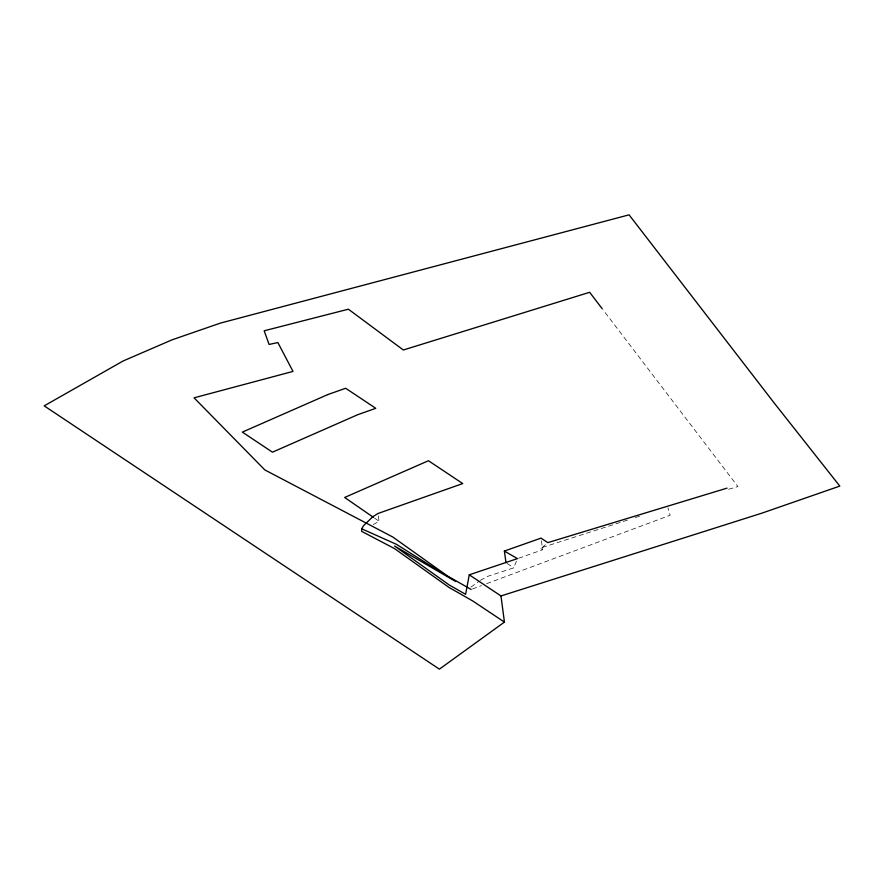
<?xml version="1.0" encoding="UTF-8"?>
<svg xmlns="http://www.w3.org/2000/svg" width="884" height="884" viewBox="0 0 884 884"><rect width="100%" height="100%" fill="white"/><g stroke="black" fill="none" stroke-linecap="round" stroke-linejoin="round"><path stroke-width="0.66" stroke-dasharray="4.42 3.31" d="M480.288 580.335L488.266 576.147L513.748 567.871L517.438 558.622M518.632 558.246L542.632 549.76L539.881 547.925L542.323 547.461L546.887 543.439M471.006 587.075L479.261 581.086M373.258 524.61L379.07 521.251L378.175 514.786M472.421 588.976L481.471 585.606M486.631 583.672L670.149 515.25L667.95 507.869M542.323 547.461L630.093 519.273M635.331 517.593L640.569 515.913M728.648 489.25L737.941 486.598L603.065 309.853M507.096 563.439L513.748 567.871M374.628 518.179L379.07 521.251M541.395 540.787L542.632 549.76"/><path stroke-width="1.33" d="M361.722 528.809L361.622 531.339L394.474 548.566L449.105 587.495L472.719 600.965L504.433 622.093L439.403 669.155L44.2 405.867L123.097 360.992L172.17 339.788L220.459 323.091L629.076 214.845L774.461 403.336L839.8 486.089L761.776 513.195L500.974 595.949L469.26 574.821L465.614 594.324L449.205 584.965L394.573 546.036L455.835 581.584L396.419 544.323L361.722 528.809L363.556 525.649L372.882 516.676L377.998 513.493L462.73 483.57L428.453 460.73L344.661 497.471L373.523 517.416M505.991 562.699L504.377 551.063L541.019 538.124L547.804 542.632L727.024 488.145M469.26 574.821L517.438 558.622L504.377 551.063M471.128 589.462L447.503 575.992L392.872 537.063L264.846 469.934L194.071 397.833L293.002 371.413L277.863 342.55L269.101 344.462L264.183 330.793L348.384 309.201L403.336 349.998L589.661 292.295L602.225 308.759M500.974 595.949L504.433 622.093M327.776 394.584L242.349 432.11L272.46 452.177L357.876 414.64L375.766 408.32L345.655 388.264L327.776 394.584"/></g></svg>
